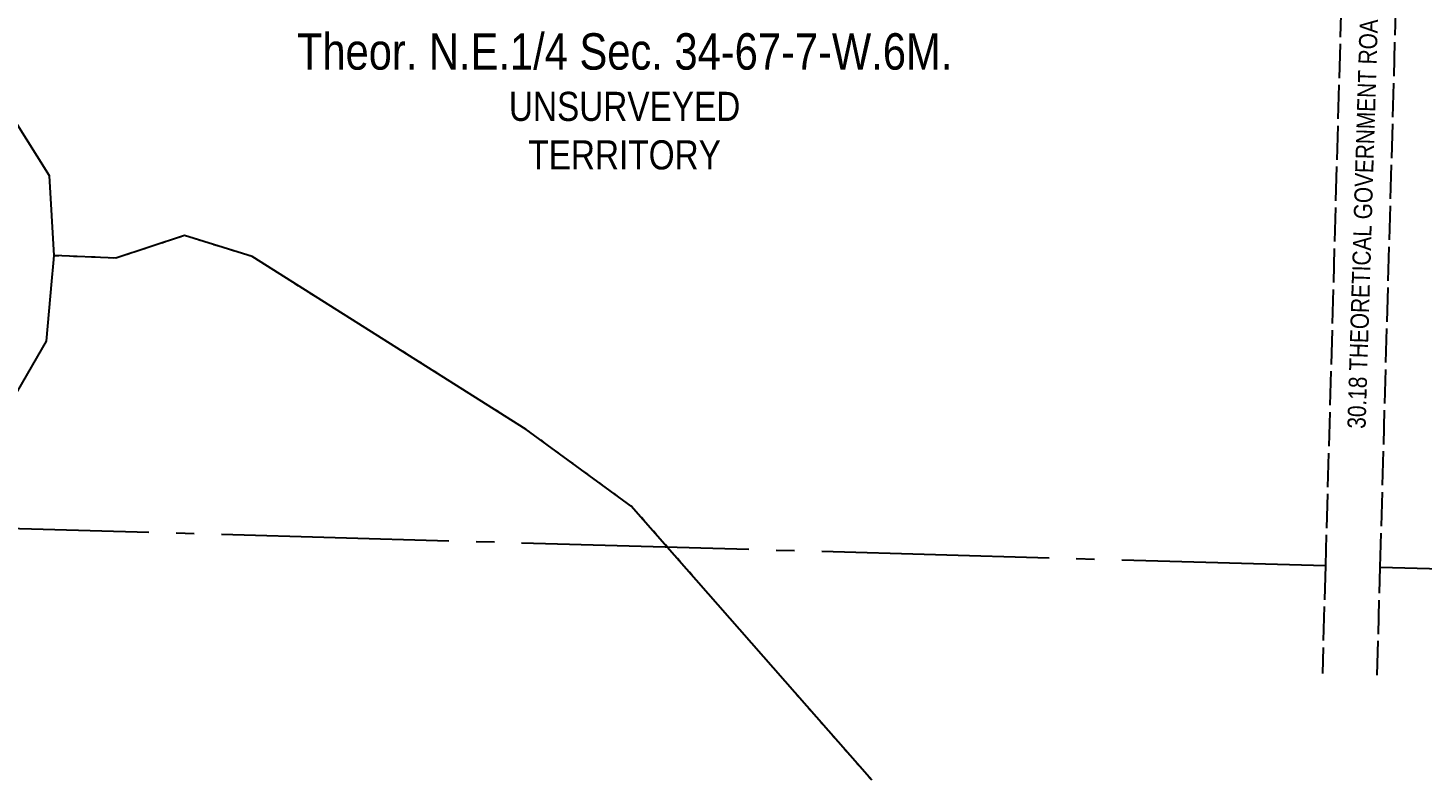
# Model space of a CAD drawing. Extents: x 363066 to 375462, y 6077936 to 6083550.
# Drawn here: x 372992 to 373759, y 6079010 to 6079424 of the extents above; entities that cross this region are included whole.
import ezdxf
from ezdxf.enums import TextEntityAlignment as Align

# ---------------------------------------------------------------- set-up
doc = ezdxf.new("R2010")
doc.units = 0
doc.header["$LTSCALE"] = 5
for name, pattern in [('foc-QUARTERLINE', [33, 25, -3, 2, -3]), ('foc-UNSURVEYED', [12.5, 10, -2.5]), ('foc-WHEELTRACKS', [2, 0.4, -1.6]), ('UNSURVEY_LINE', [4.5, 3.75, -0.75])]:
    doc.linetypes.add(name, pattern=pattern)
for name, color, linetype in [('C-SYMBOL', 7, 'Continuous'), ('L-QSEC', 8, 'foc-QUARTERLINE'), ('L-UNS-T', 3, 'Continuous'), ('L-USEC', 7, 'foc-UNSURVEYED'), ('T-CREEK', 160, 'Continuous'), ('T-WATER', 160, 'Continuous'), ('T-WATER-P3', 160, 'foc-WHEELTRACKS')]:
    doc.layers.add(name, color=color, linetype=linetype)
doc.styles.add('175L', font='ARIALN.TTF', dxfattribs={"height": 20})
doc.styles.add('80L', font='ARIALN.TTF', dxfattribs={"height": 10})
doc.styles.add('foc-LtypeFont', font='ARIALN.TTF', dxfattribs={"height": 7.35})
doc.linetypes.add('foc-TOPO-flowdirection-NOLINE', pattern='A,0,[">",foc-LtypeFont,S=0.3,R=0,X=0,Y=-0.945],-20,[">",foc-LtypeFont,S=0.3,R=0,X=0,Y=-0.945],0', length=20)

msp = doc.modelspace()

# ---------------------------------------------------------------- linework, layer by layer
at = {"layer": 'L-QSEC'}
for p, q in [((372933.82, 6079150.29), (373705.49, 6079128.38)), ((373735.64, 6079127.52), (374532.03, 6079104.92))]:
    msp.add_line(p, q, dxfattribs=at)
at = {"layer": 'L-USEC', "linetype": 'UNSURVEY_LINE'}
for p, q in [((373728.08, 6079932.46), (373705.49, 6079128.38)), ((373735.64, 6079127.52), (373758.23, 6079931.6)), ((373705.49, 6079128.38), (373703.82, 6079069.06)), ((373733.97, 6079068.19), (373735.64, 6079127.52))]:
    msp.add_line(p, q, dxfattribs=at)
at = {"layer": 'T-CREEK', "linetype": 'foc-TOPO-flowdirection-NOLINE', "flags": 128}
msp.add_lwpolyline([(373456.11, 6079010.45), (373323.95, 6079161.1), (373266.21, 6079203.26), (373115.54, 6079298.28), (373078.46, 6079309.8), (373040.63, 6079297.41), (373006.67, 6079298.76)], dxfattribs=at)
at = {"layer": 'T-WATER'}
msp.add_lwpolyline([(372984.11, 6079219.7), (373002.45, 6079251.75), (373005.41, 6079284.72), (373006.3, 6079294.59), (373006.67, 6079298.76), (373004.13, 6079342.72), (372984.77, 6079373.57)], dxfattribs=at)
at = {"layer": 'T-WATER-P3', "flags": 128}
msp.add_lwpolyline([(373456.11, 6079010.45), (373323.95, 6079161.1), (373266.21, 6079203.26), (373115.54, 6079298.28), (373078.46, 6079309.8), (373040.63, 6079297.41), (373006.67, 6079298.76)], dxfattribs=at)

# ---------------------------------------------------------------- texts
at = {"layer": 'C-SYMBOL', "color": 3, "style": '175L'}
msp.add_text('Theor. N.E.1/4 Sec. 34-67-7-W.6M.', height=19.9937, dxfattribs=at).set_placement((373320.3, 6079395.02), align=Align.BOTTOM_CENTER)
at = {"layer": 'L-UNS-T', "color": 3, "insert": (373320.3, 6079367.38), "char_height": 15.995, "attachment_point": 5, "style": '80L'}
msp.add_mtext_dynamic_manual_height_columns('UNSURVEYED TERRITORY', width=126.4138, gutter_width=47.5, heights=[0], dxfattribs=at)

# ---------------------------------------------------------------- next in the draw order: texts
at = {"layer": 'L-USEC', "insert": (373717.54, 6079203.49), "char_height": 9.9929, "attachment_point": 1, "rotation": 88.26389, "style": '80L', "bg_fill": 3, "box_fill_scale": 1.15, "bg_fill_color": 256, "bg_fill_true_color": 256, "bg_fill_transparency": 0}
msp.add_mtext_dynamic_manual_height_columns('\\pi0.32804;30.18 THEORETICAL GOVERNMENT ROAD ALLOAWANCE', width=315.7123, gutter_width=49.98, heights=[0], dxfattribs=at)

# ---------------------------------------------------------------- next in the draw order: linework, layer by layer
at = {"layer": 'T-CREEK', "linetype": 'foc-TOPO-flowdirection-NOLINE', "flags": 128}
msp.add_lwpolyline([(372773.59, 6079134.93), (372811.93, 6079136.32), (372857.81, 6079140.52), (372916.19, 6079185.66), (372948.06, 6079204.34), (372984.11, 6079219.7), (373002.45, 6079251.75), (373005.41, 6079284.72), (373006.3, 6079294.59), (373006.67, 6079298.76), (373004.13, 6079342.72), (372984.77, 6079373.57), (372951.62, 6079390.88), (372920.95, 6079411.01), (372910.67, 6079446.53), (372930.53, 6079476.37), (372956.39, 6079500.52), (372988.49, 6079519.09), (373017.27, 6079541.52), (373027.45, 6079581.35), (373018.56, 6079623.43), (372997.34, 6079652.88), (373014.23, 6079681.02), (373045.79, 6079700.34), (373073.91, 6079723.24), (373065.44, 6079762.61), (373033.6, 6079784.08), (373002.67, 6079800.08), (372972.05, 6079820.45), (372920.68, 6079870.53), (372905.85, 6079902.68), (372906.73, 6079912.68), (372914.86, 6079943.03), (372947.27, 6079961.08), (372997, 6079961.41), (373033.61, 6079971.46), (373037.2, 6079972.44), (373068.36, 6079960.2), (373082.94, 6079924.37), (373081.63, 6079880.2), (373112.85, 6079895.8), (373134.57, 6079924.05), (373152.84, 6079956.51), (373161.4, 6079997.41), (373188.22, 6080020.82), (373230.66, 6080029.24), (373266.29, 6080045.07), (373277.49, 6080056.51), (373291.82, 6080071.26), (373308.36, 6080104.69), (373332.35, 6080131.21), (373369.19, 6080123.03), (373398.54, 6080141.07), (373392.3, 6080185.85), (373390.13, 6080230.24), (373415.32, 6080255.67), (373445.3, 6080277.14), (373480.83, 6080292.36), (373507.99, 6080316.42), (373520.32, 6080354.29), (373555.15, 6080349.25), (373574.43, 6080316.81), (373590.06, 6080281.82), (373615.67, 6080256.22), (373643.18, 6080277.17), (373656.95, 6080314.07), (373653.51, 6080357.67), (373637.57, 6080393.42), (373641.3, 6080434.76), (373660.43, 6080465.41), (373683.68, 6080493.51), (373685.33, 6080546.2), (373681.45, 6080556.46), (373664.74, 6080579.34), (373648.51, 6080595.48), (373639.22, 6080609.65), (373645.39, 6080645.37), (373649.97, 6080651.97), (373681.08, 6080671.7), (373731.2, 6080674.16), (373763.91, 6080693.8), (373771.06, 6080710.97), (373759.38, 6080738.47), (373774.25, 6080764.03), (373802.58, 6080788.63), (373805.98, 6080795.25), (373792.95, 6080824.27), (373784.26, 6080828.6), (373750.79, 6080837.4), (373719.89, 6080859.88), (373719.57, 6080882.54)], dxfattribs=at)

doc.saveas('drawing.dxf')
